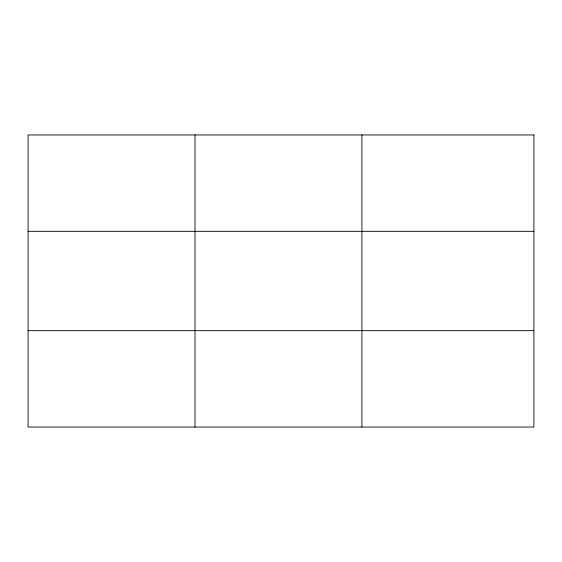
<?xml version="1.0" encoding="UTF-8"?>
<svg xmlns="http://www.w3.org/2000/svg" width="562" height="562" viewBox="0 0 562 562"><rect width="100%" height="100%" fill="white"/><g stroke="black" fill="none" stroke-linecap="round" stroke-linejoin="round"><path stroke-width="0.84" d="M195.014 427.05L195.014 134.95M361.928 427.05L361.928 134.95M28.1 231.34L533.9 231.34M28.1 330.66L533.9 330.66M533.9 134.95L533.9 427.05L28.1 427.05L28.1 134.95L533.9 134.95"/></g></svg>
